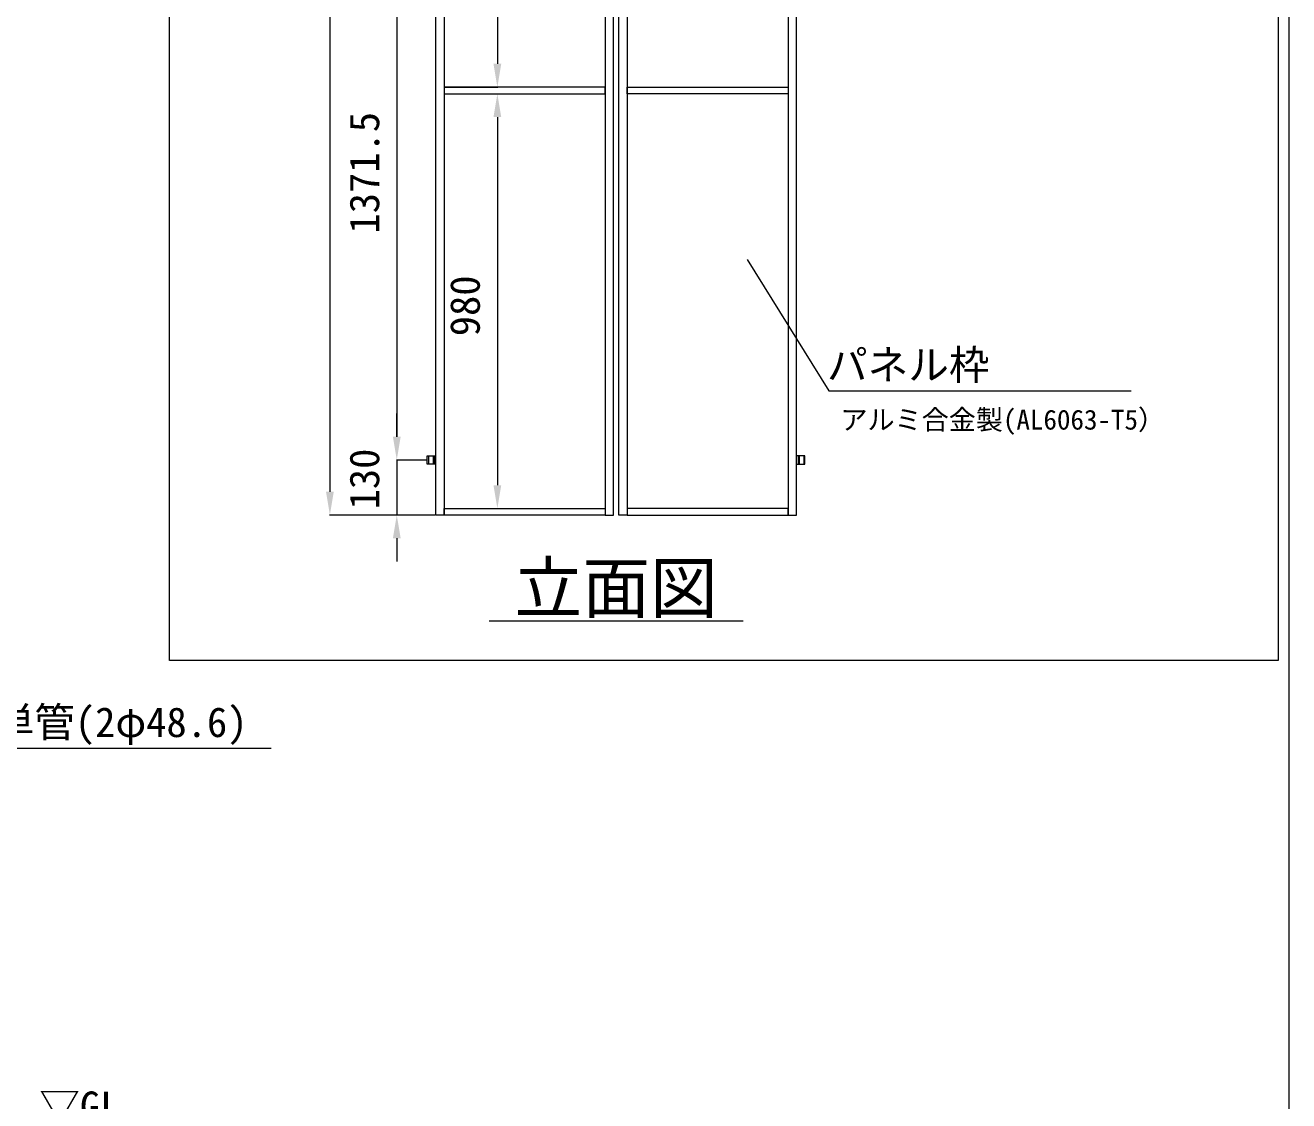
# Model space of a CAD drawing. Units: millimetres, scale not verified. Extents: x 54697 to 74822, y -14438 to 14438.
# Drawn here: x 71837 to 74822, y -11226 to -8684 of the extents above; entities that cross this region are included whole.
import ezdxf
from ezdxf.enums import TextEntityAlignment as Align

# ---------------------------------------------------------------- set-up
doc = ezdxf.new("R2010")
doc.units = ezdxf.units.MM
doc.header["$LTSCALE"] = 38
doc.linetypes.add('DASHED1', pattern=[1.8, 1.2, -0.6])
for name, color, linetype, lineweight in [('0-A_図面枠', 7, 'Continuous', 18), ('0-B_寸法', 3, 'Continuous', 18), ('1-7_標準ﾊﾟﾈﾙ', 7, 'Continuous', 18), ('1-9_文字', 7, 'Continuous', 18)]:
    doc.layers.add(name, color=color, linetype=linetype, lineweight=lineweight)
doc.styles.add('ＭＳ ゴシック', font='')
doc.styles.get('ＭＳ ゴシック').set_extended_font_data('MS Gothic')

msp = doc.modelspace()

# ---------------------------------------------------------------- linework, layer by layer
at = {"layer": '0-A_図面枠'}
for points in [[(54697.41, -562.5), (74822.4, -562.5), (74822.4, -14437.5), (54697.41, -14437.5)], [(72177.6, -6001.17), (74797.53, -6001.17), (74797.53, -10185.84), (72177.6, -10185.84)]]:
    msp.add_lwpolyline(points, close=True, dxfattribs=at)
at = {"layer": '0-B_寸法'}
for p, q in [((72556.5, -6894.03), (72556.5, -9787.05)), ((72952.32, -7905.54), (72952.32, -8775.54)), ((72714.63, -8395.53), (72714.63, -9657.03)), ((72827.31, -8830.53), (72953.31, -8830.53)), ((72827.31, -8846.55), (72953.31, -8846.55)), ((72952.32, -8901.54), (72952.32, -9771.54)), ((72714.63, -9657.03), (72714.63, -9602.04)), ((72785.55, -9712.05), (72713.64, -9712.05)), ((72785.55, -9712.05), (72713.64, -9712.05)), ((72714.63, -9712.05), (72714.63, -9842.04)), ((72805.56, -9842.04), (72555.51, -9842.04)), ((72805.56, -9842.04), (72713.64, -9842.04)), ((72827.31, -9826.53), (72953.31, -9826.53)), ((72714.63, -9897.03), (72714.63, -9952.05)), ((72932.91, -10092.03), (73532.91, -10092.03))]:
    msp.add_line(p, q, dxfattribs=at)
at = {"layer": '0-B_寸法', "color": 91}
for points in [[(72943.14, -8775.54), (72952.32, -8830.53), (72961.47, -8775.54)], [(72943.14, -8901.54), (72952.32, -8846.55), (72961.47, -8901.54)], [(72705.45, -9657.03), (72714.63, -9712.05), (72723.78, -9657.03)], [(72705.45, -9657.03), (72714.63, -9712.05), (72723.78, -9657.03)], [(72547.35, -9787.05), (72556.5, -9842.04), (72565.68, -9787.05)], [(72943.14, -9771.54), (72952.32, -9826.53), (72961.47, -9771.54)], [(72705.45, -9897.03), (72714.63, -9842.04), (72723.78, -9897.03)]]:
    msp.add_solid(points, dxfattribs=at)
at = {"layer": '1-7_標準ﾊﾟﾈﾙ', "linetype": 'DASHED1'}
for p, q in [((72789.57, -9702.03), (72789.57, -9722.04)), ((72800.55, -9702.03), (72800.55, -9722.04)), ((73665.27, -9702.03), (73665.27, -9722.04)), ((73676.25, -9702.03), (73676.25, -9722.04))]:
    msp.add_line(p, q, dxfattribs=at)
at = {"layer": '1-7_標準ﾊﾟﾈﾙ'}
for p, q in [((72802.77, -9702.03), (72802.77, -9722.04)), ((73663.05, -9702.03), (73663.05, -9722.04))]:
    msp.add_line(p, q, dxfattribs=at)
for points in [[(72806.55, -6839.04), (72826.32, -6839.04), (72826.32, -9842.04), (72806.55, -9842.04)], [(73226.55, -6839.04), (73206.81, -6839.04), (73206.81, -9842.04), (73226.55, -9842.04)], [(73239.27, -6839.04), (73259.01, -6839.04), (73259.01, -9842.04), (73239.27, -9842.04)], [(73659.27, -6839.04), (73639.5, -6839.04), (73639.5, -9842.04), (73659.27, -9842.04)], [(73206.81, -8830.53), (72826.32, -8830.53), (72826.32, -8846.55), (73206.81, -8846.55)], [(73259.01, -8830.53), (73639.5, -8830.53), (73639.5, -8846.55), (73259.01, -8846.55)], [(73206.81, -9842.04), (72826.32, -9842.04), (72826.32, -9826.53), (73206.81, -9826.53)], [(73259.01, -9842.04), (73639.5, -9842.04), (73639.5, -9826.53), (73259.01, -9826.53)]]:
    msp.add_lwpolyline(points, close=True, dxfattribs=at)
for points in [[(72806.55, -9722.04), (72786.57, -9722.04), (72786.57, -9702.03), (72806.55, -9702.03)], [(73659.27, -9722.04), (73679.25, -9722.04), (73679.25, -9702.03), (73659.27, -9702.03)]]:
    msp.add_lwpolyline(points, dxfattribs=at)
at = {"layer": '1-9_文字'}
for p, q in [((73542.96, -9238.26), (73735.56, -9548.7)), ((73735.56, -9548.7), (73735.92, -9548.7)), ((73735.92, -9548.7), (74450.25, -9548.7)), ((71575.32, -10393.35), (72417.96, -10393.35))]:
    msp.add_line(p, q, dxfattribs=at)

# ---------------------------------------------------------------- texts
at = {"layer": '0-B_寸法', "style": 'ＭＳ ゴシック'}
for s, p in [('1371.5', (72694.23, -9176.7)), ('980', (72931.92, -9419.43)), ('130', (72694.23, -9828.75))]:
    msp.add_text(s, height=70.38, rotation=90, dxfattribs=at).set_placement(p, align=Align.BOTTOM_LEFT)
at = {"layer": '1-9_文字', "style": 'ＭＳ ゴシック'}
for s, height, p in [('パネル枠\u3000\u3000\u3000\u3000\u3000', 70.38, (73731.36, -9543.3)), ('アルミ合金製(AL6063-T5）', 46.92, (73763.04, -9654.24)), ('立面図', 117.3, (72992.91, -10108.05)), ('打込単管(2φ48.6)', 70.38, (71569.92, -10387.95)), ('▽GL', 70.38, (71869.77, -11296.11))]:
    msp.add_text(s, height=height, dxfattribs=at).set_placement(p, align=Align.BOTTOM_LEFT)

doc.saveas('drawing.dxf')
